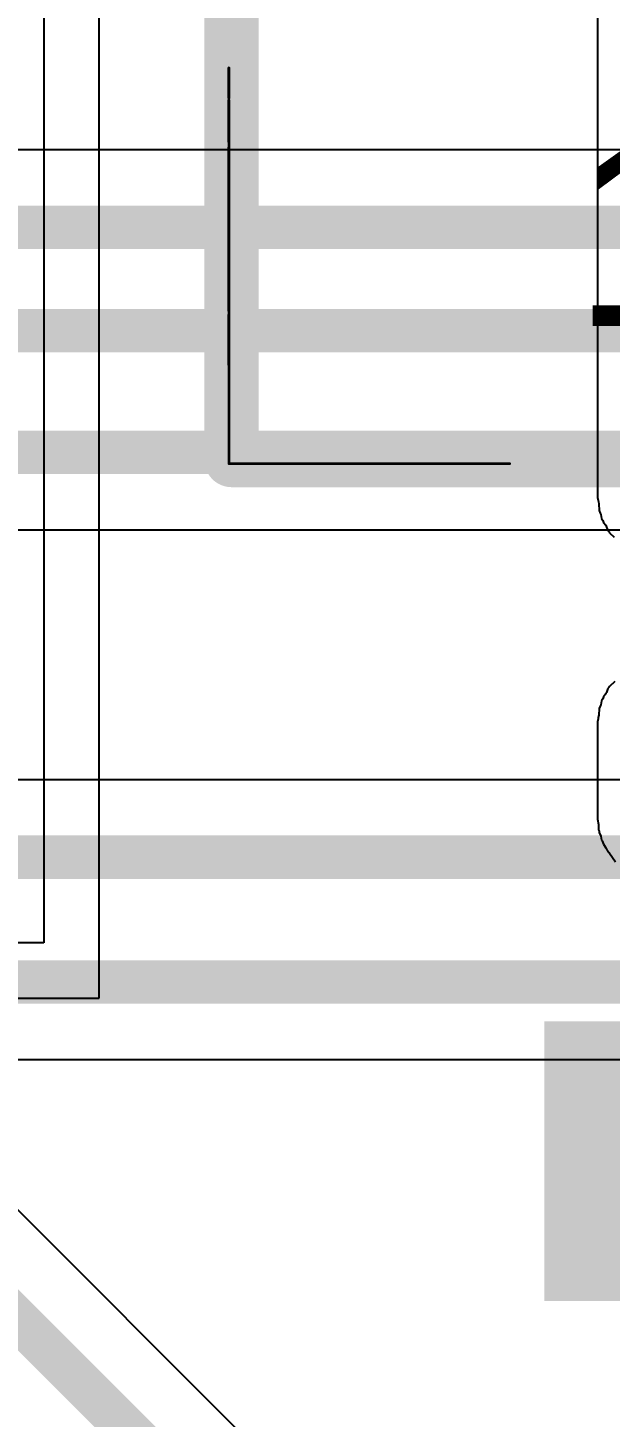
# Model space of a CAD drawing. Header units: inches. Extents: x 0 to 5271, y 0 to 5417.
# Drawn here: x 30.78 to 33.51, y 66.75 to 73.25 of the extents above; entities that cross this region are included whole.
import ezdxf

# ---------------------------------------------------------------- set-up
doc = ezdxf.new("R2010")
doc.units = ezdxf.units.IN
for name, color, linetype in [('Bottom Layer', 5, 'Continuous'), ('L3_SIG1', 76, 'Continuous'), ('L4_PWR', 90, 'Continuous'), ('L6_SIG2', 130, 'Continuous'), ('Top Overlay', 2, 'Continuous')]:
    doc.layers.add(name, color=color, linetype=linetype)
doc.styles.add('Arial', font='', dxfattribs={"height": 0.2})
doc.styles.get('Arial').set_extended_font_data('Arial')

# ---------------------------------------------------------------- blocks, each defined once
blk = doc.blocks.new('AS0B826_S78B_7H_23')
at = {"layer": 'Top Overlay'}
for points in [[(-42.3, 17.181, 0.254, 0.254, 0), (-42.3, 19.575, 0.254, 0.254, 0)], [(-42.3129, 18.9828, 0.0127, 0.0127, 0), (-42.3129, 19.0169, 0.0127, 0.0127, 0)], [(-42.3129, 18.8775, 0.0127, 0.0127, 0), (-42.3129, 18.9828, 0.0127, 0.0127, 0)], [(-42.3129, 18.8747, 0.0127, 0.0127, 0), (-42.3129, 18.8775, 0.0127, 0.0127, 0)], [(-42.3129, 18.8285, 0.0127, 0.0127, 0), (-42.3129, 18.8667, 0.0127, 0.0127, 0)], [(-42.3129, 18.7314, 0.0127, 0.0127, 0), (-42.3129, 18.8285, 0.0127, 0.0127, 0)], [(-42.3129, 18.6687, 0.0127, 0.0127, 0), (-42.3129, 18.7314, 0.0127, 0.0127, 0)], [(-42.3119, 17.164, 0.0127, 0.0127, 0), (-42.3119, 18.664, 0.0127, 0.0127, 0)], [(-42.3129, 18.6462, 0.0127, 0.0127, 0), (-42.3129, 18.6464, 0.0127, 0.0127, 0)], [(-42.3129, 18.625, 0.0127, 0.0127, 0), (-42.3129, 18.6462, 0.0127, 0.0127, 0)], [(-42.3129, 18.6158, 0.0127, 0.0127, 0), (-42.3129, 18.625, 0.0127, 0.0127, 0)], [(-42.3129, 18.4796, 0.0127, 0.0127, 0), (-42.3129, 18.6158, 0.0127, 0.0127, 0)], [(-42.3129, 18.4736, 0.0127, 0.0127, 0), (-42.3129, 18.4796, 0.0127, 0.0127, 0)], [(-42.3129, 18.4646, 0.0127, 0.0127, 0), (-42.3129, 18.4736, 0.0127, 0.0127, 0)], [(-42.3129, 18.4237, 0.0127, 0.0127, 0), (-42.3129, 18.4646, 0.0127, 0.0127, 0)], [(-42.3129, 18.3483, 0.0127, 0.0127, 0), (-42.3129, 18.4237, 0.0127, 0.0127, 0)], [(-42.3129, 18.2483, 0.0127, 0.0127, 0), (-42.3129, 18.3483, 0.0127, 0.0127, 0)], [(-42.3129, 18.2084, 0.0127, 0.0127, 0), (-42.3129, 18.2483, 0.0127, 0.0127, 0)], [(-42.3129, 18.1938, 0.0127, 0.0127, 0), (-42.3129, 18.2084, 0.0127, 0.0127, 0)], [(-42.3129, 18.0931, 0.0127, 0.0127, 0), (-42.3129, 18.1938, 0.0127, 0.0127, 0)], [(-42.3129, 18.0566, 0.0127, 0.0127, 0), (-42.3129, 18.0931, 0.0127, 0.0127, 0)], [(-42.3129, 17.9559, 0.0127, 0.0127, 0), (-42.3129, 18.0566, 0.0127, 0.0127, 0)], [(-42.3129, 17.9172, 0.0127, 0.0127, 0), (-42.3129, 17.9559, 0.0127, 0.0127, 0)], [(-42.3129, 17.8773, 0.0127, 0.0127, 0), (-42.3129, 17.9172, 0.0127, 0.0127, 0)], [(-42.3129, 17.762, 0.0127, 0.0127, 0), (-42.3129, 17.8627, 0.0127, 0.0127, 0)], [(-42.3129, 17.7255, 0.0127, 0.0127, 0), (-42.3129, 17.762, 0.0127, 0.0127, 0)], [(-42.3129, 17.6248, 0.0127, 0.0127, 0), (-42.3129, 17.7255, 0.0127, 0.0127, 0)], [(-42.3, 17.181, 0.254, 0.254, 0), (-40.3912, 17.181, 0.254, 0.254, 0)], [(-42.3119, 17.164, 0.0127, 0.0127, 0), (-40.9982, 17.164, 0.0127, 0.0127, 0)]]:
    blk.add_lwpolyline(points, format="xyseb", dxfattribs=at)
for points in [[(-42.3161, 19.0169, 0.00635, 0.00635, 1), (-42.3097, 19.0169, 0.00635, 0.00635, 1)], [(-42.3161, 18.9828, 0.00635, 0.00635, 1), (-42.3097, 18.9828, 0.00635, 0.00635, 1)], [(-42.3161, 18.9828, 0.00635, 0.00635, 1), (-42.3097, 18.9828, 0.00635, 0.00635, 1)], [(-42.3161, 18.8775, 0.00635, 0.00635, 1), (-42.3097, 18.8775, 0.00635, 0.00635, 1)], [(-42.3161, 18.8775, 0.00635, 0.00635, 1), (-42.3097, 18.8775, 0.00635, 0.00635, 1)], [(-42.3161, 18.8747, 0.00635, 0.00635, 1), (-42.3097, 18.8747, 0.00635, 0.00635, 1)], [(-42.3161, 18.8667, 0.00635, 0.00635, 1), (-42.3097, 18.8667, 0.00635, 0.00635, 1)], [(-42.3161, 18.8285, 0.00635, 0.00635, 1), (-42.3097, 18.8285, 0.00635, 0.00635, 1)], [(-42.3161, 18.8285, 0.00635, 0.00635, 1), (-42.3097, 18.8285, 0.00635, 0.00635, 1)], [(-42.3161, 18.7314, 0.00635, 0.00635, 1), (-42.3097, 18.7314, 0.00635, 0.00635, 1)], [(-42.3161, 18.7314, 0.00635, 0.00635, 1), (-42.3097, 18.7314, 0.00635, 0.00635, 1)], [(-42.3161, 18.6687, 0.00635, 0.00635, 1), (-42.3097, 18.6687, 0.00635, 0.00635, 1)], [(-42.3151, 18.664, 0.00635, 0.00635, 1), (-42.3087, 18.664, 0.00635, 0.00635, 1)], [(-42.3161, 18.6464, 0.00635, 0.00635, 1), (-42.3097, 18.6464, 0.00635, 0.00635, 1)], [(-42.3161, 18.6462, 0.00635, 0.00635, 1), (-42.3097, 18.6462, 0.00635, 0.00635, 1)], [(-42.3161, 18.6462, 0.00635, 0.00635, 1), (-42.3097, 18.6462, 0.00635, 0.00635, 1)], [(-42.3161, 18.625, 0.00635, 0.00635, 1), (-42.3097, 18.625, 0.00635, 0.00635, 1)], [(-42.3161, 18.625, 0.00635, 0.00635, 1), (-42.3097, 18.625, 0.00635, 0.00635, 1)], [(-42.3161, 18.6158, 0.00635, 0.00635, 1), (-42.3097, 18.6158, 0.00635, 0.00635, 1)], [(-42.3161, 18.6158, 0.00635, 0.00635, 1), (-42.3097, 18.6158, 0.00635, 0.00635, 1)], [(-42.3161, 18.4796, 0.00635, 0.00635, 1), (-42.3097, 18.4796, 0.00635, 0.00635, 1)], [(-42.3161, 18.4796, 0.00635, 0.00635, 1), (-42.3097, 18.4796, 0.00635, 0.00635, 1)], [(-42.3161, 18.4736, 0.00635, 0.00635, 1), (-42.3097, 18.4736, 0.00635, 0.00635, 1)], [(-42.3161, 18.4736, 0.00635, 0.00635, 1), (-42.3097, 18.4736, 0.00635, 0.00635, 1)], [(-42.3161, 18.4646, 0.00635, 0.00635, 1), (-42.3097, 18.4646, 0.00635, 0.00635, 1)], [(-42.3161, 18.4646, 0.00635, 0.00635, 1), (-42.3097, 18.4646, 0.00635, 0.00635, 1)], [(-42.3161, 18.4237, 0.00635, 0.00635, 1), (-42.3097, 18.4237, 0.00635, 0.00635, 1)], [(-42.3161, 18.4237, 0.00635, 0.00635, 1), (-42.3097, 18.4237, 0.00635, 0.00635, 1)], [(-42.3161, 18.3483, 0.00635, 0.00635, 1), (-42.3097, 18.3483, 0.00635, 0.00635, 1)], [(-42.3161, 18.3483, 0.00635, 0.00635, 1), (-42.3097, 18.3483, 0.00635, 0.00635, 1)], [(-42.3161, 18.2483, 0.00635, 0.00635, 1), (-42.3097, 18.2483, 0.00635, 0.00635, 1)], [(-42.3161, 18.2483, 0.00635, 0.00635, 1), (-42.3097, 18.2483, 0.00635, 0.00635, 1)], [(-42.3161, 18.2084, 0.00635, 0.00635, 1), (-42.3097, 18.2084, 0.00635, 0.00635, 1)], [(-42.3161, 18.2084, 0.00635, 0.00635, 1), (-42.3097, 18.2084, 0.00635, 0.00635, 1)], [(-42.3161, 18.1938, 0.00635, 0.00635, 1), (-42.3097, 18.1938, 0.00635, 0.00635, 1)], [(-42.3161, 18.1938, 0.00635, 0.00635, 1), (-42.3097, 18.1938, 0.00635, 0.00635, 1)], [(-42.3161, 18.0931, 0.00635, 0.00635, 1), (-42.3097, 18.0931, 0.00635, 0.00635, 1)], [(-42.3161, 18.0931, 0.00635, 0.00635, 1), (-42.3097, 18.0931, 0.00635, 0.00635, 1)], [(-42.3161, 18.0566, 0.00635, 0.00635, 1), (-42.3097, 18.0566, 0.00635, 0.00635, 1)], [(-42.3161, 18.0566, 0.00635, 0.00635, 1), (-42.3097, 18.0566, 0.00635, 0.00635, 1)], [(-42.3161, 17.9559, 0.00635, 0.00635, 1), (-42.3097, 17.9559, 0.00635, 0.00635, 1)], [(-42.3161, 17.9559, 0.00635, 0.00635, 1), (-42.3097, 17.9559, 0.00635, 0.00635, 1)], [(-42.3161, 17.9172, 0.00635, 0.00635, 1), (-42.3097, 17.9172, 0.00635, 0.00635, 1)], [(-42.3161, 17.9172, 0.00635, 0.00635, 1), (-42.3097, 17.9172, 0.00635, 0.00635, 1)], [(-42.3161, 17.8773, 0.00635, 0.00635, 1), (-42.3097, 17.8773, 0.00635, 0.00635, 1)], [(-42.3161, 17.8627, 0.00635, 0.00635, 1), (-42.3097, 17.8627, 0.00635, 0.00635, 1)], [(-42.3161, 17.762, 0.00635, 0.00635, 1), (-42.3097, 17.762, 0.00635, 0.00635, 1)], [(-42.3161, 17.762, 0.00635, 0.00635, 1), (-42.3097, 17.762, 0.00635, 0.00635, 1)], [(-42.3161, 17.7255, 0.00635, 0.00635, 1), (-42.3097, 17.7255, 0.00635, 0.00635, 1)], [(-42.3161, 17.7255, 0.00635, 0.00635, 1), (-42.3097, 17.7255, 0.00635, 0.00635, 1)], [(-42.3161, 17.6248, 0.00635, 0.00635, 1), (-42.3097, 17.6248, 0.00635, 0.00635, 1)], [(-42.3635, 17.181, 0.127, 0.127, 1), (-42.2365, 17.181, 0.127, 0.127, 1)], [(-42.3635, 17.181, 0.127, 0.127, 1), (-42.2365, 17.181, 0.127, 0.127, 1)], [(-42.3151, 17.164, 0.00635, 0.00635, 1), (-42.3087, 17.164, 0.00635, 0.00635, 1)], [(-42.3151, 17.164, 0.00635, 0.00635, 1), (-42.3087, 17.164, 0.00635, 0.00635, 1)], [(-41.0014, 17.164, 0.00635, 0.00635, 1), (-40.995, 17.164, 0.00635, 0.00635, 1)]]:
    blk.add_lwpolyline(points, format="xyseb", close=True, dxfattribs=at)
at = {"layer": 'Top Overlay', "style": 'Arial'}
blk.add_text('1', height=0.889, dxfattribs=at).set_placement((-40.7048, 17.8081))

msp = doc.modelspace()

# ---------------------------------------------------------------- hatches: boundary and pattern name
at = {"layer": 'Bottom Layer'}
msp.add_hatch(color=5, dxfattribs=at).paths.add_polyline_path([(33.1978, 67.2899), (39.8653, 67.2899), (39.8653, 68.5991), (33.1978, 68.5991)])

# ---------------------------------------------------------------- linework, layer by layer
at = {"layer": 'L3_SIG1'}
for p, q in [((45.7239, 72.6781), (15.0329, 72.6781)), ((16.8312, 70.9002), (33.5833, 70.9002)), ((39.6512, 69.73), (29.138, 69.73)), ((17.8032, 68.4206), (46.2263, 68.4206))]:
    msp.add_line(p, q, dxfattribs=at)
for points in [[(14.8827, 72.3155, 0.2032, 0.2032, 0), (45.8741, 72.3155, 0.2032, 0.2032, 0)], [(14.2748, 71.8312, 0.2032, 0.2032, 0), (46.2771, 71.8312, 0.2032, 0.2032, 0)], [(16.6811, 71.2628, 0.2032, 0.2032, 0), (59.552, 71.2628, 0.2032, 0.2032, 0)], [(17.5514, 69.3674, 0.2032, 0.2032, 0), (60.9092, 69.3674, 0.2032, 0.2032, 0)], [(17.653, 68.7832, 0.2032, 0.2032, 0), (61.5696, 68.7832, 0.2032, 0.2032, 0)]]:
    msp.add_lwpolyline(points, format="xyseb", dxfattribs=at)
at = {"layer": 'L4_PWR'}
for p, q in [((30.856, 88.4827), (30.856, 68.966)), ((31.115, 68.707), (31.115, 88.4827)), ((33.4468, 75.1771), (33.4468, 71.0515)), ((33.4468, 71.0515), (33.4496, 71.0373)), ((33.4496, 71.0373), (33.4495, 71.0365)), ((33.4495, 71.0365), (33.451, 71.0307)), ((33.451, 71.0307), (33.4529, 71.0208)), ((33.4529, 71.0208), (33.4543, 70.9896)), ((33.4543, 70.9896), (33.4597, 70.9782)), ((33.4597, 70.9782), (33.4599, 70.9772)), ((33.4599, 70.9772), (33.4628, 70.9709)), ((33.4628, 70.9709), (33.4665, 70.9524)), ((33.4665, 70.9524), (33.4724, 70.9436)), ((33.4724, 70.9436), (33.4737, 70.9384)), ((33.4737, 70.9384), (33.4756, 70.9344)), ((33.4756, 70.9344), (33.4853, 70.9211)), ((33.4853, 70.9211), (33.496, 70.8952)), ((33.496, 70.8952), (33.5002, 70.8911)), ((33.5002, 70.8911), (33.5027, 70.8857)), ((33.5027, 70.8857), (33.525, 70.8653)), ((33.5288, 70.1902), (33.5027, 70.1663)), ((33.4737, 70.1137), (33.4724, 70.1086)), ((33.4756, 70.1178), (33.4737, 70.1137)), ((33.4842, 70.1295), (33.4756, 70.1178)), ((33.486, 70.1356), (33.4842, 70.1295)), ((33.4886, 70.1388), (33.486, 70.1356)), ((33.496, 70.1568), (33.4886, 70.1388)), ((33.5002, 70.161), (33.496, 70.1568)), ((33.5027, 70.1663), (33.5002, 70.161)), ((33.4543, 70.0624), (33.4529, 70.0313)), ((33.4597, 70.074), (33.4543, 70.0624)), ((33.4599, 70.0748), (33.4597, 70.074)), ((33.4628, 70.081), (33.4599, 70.0748)), ((33.4665, 70.0998), (33.4628, 70.081)), ((33.4724, 70.1086), (33.4665, 70.0998)), ((33.4497, 70.0149), (33.4468, 70.0007)), ((33.4468, 70.0007), (33.4468, 69.5453)), ((33.4507, 70.0203), (33.4496, 70.0156)), ((33.4496, 70.0156), (33.4497, 70.0149)), ((33.4529, 70.0313), (33.4507, 70.0203)), ((33.4468, 69.5453), (33.4518, 69.5203)), ((33.4518, 69.5203), (33.4518, 69.4948)), ((33.4518, 69.4948), (33.4542, 69.4889)), ((33.4542, 69.4889), (33.4546, 69.4825)), ((33.4546, 69.4825), (33.4546, 69.4825)), ((33.4546, 69.4825), (33.4628, 69.4651)), ((33.4628, 69.4651), (33.4665, 69.4462)), ((33.4665, 69.4462), (33.4687, 69.443)), ((33.4687, 69.443), (33.4687, 69.443)), ((33.4687, 69.443), (33.4746, 69.4287)), ((33.4746, 69.4287), (33.4866, 69.4107)), ((33.4866, 69.4107), (33.4905, 69.4014)), ((33.4905, 69.4014), (33.4926, 69.3983)), ((33.4926, 69.3983), (33.4959, 69.3949)), ((33.4959, 69.3949), (33.4977, 69.3911)), ((33.4977, 69.3911), (33.5028, 69.3866)), ((33.5028, 69.3866), (33.5307, 69.3447)), ((30.856, 68.966), (26.2411, 68.966)), ((26.2411, 68.707), (31.115, 68.707))]:
    msp.add_line(p, q, dxfattribs=at)
at = {"layer": 'L6_SIG2'}
msp.add_line((33.3684, 65.0804), (30.4506, 67.9982), dxfattribs=at)
msp.add_lwpolyline([(30.1942, 67.7418, 0.2032, 0.2032, 0), (33.112, 64.824, 0.2032, 0.2032, 0)], format="xyseb", dxfattribs=at)

# ---------------------------------------------------------------- block references
msp.add_blockref('AS0B826_S78B_7H_23', (74.0344, 54.045))

doc.saveas('drawing.dxf')
